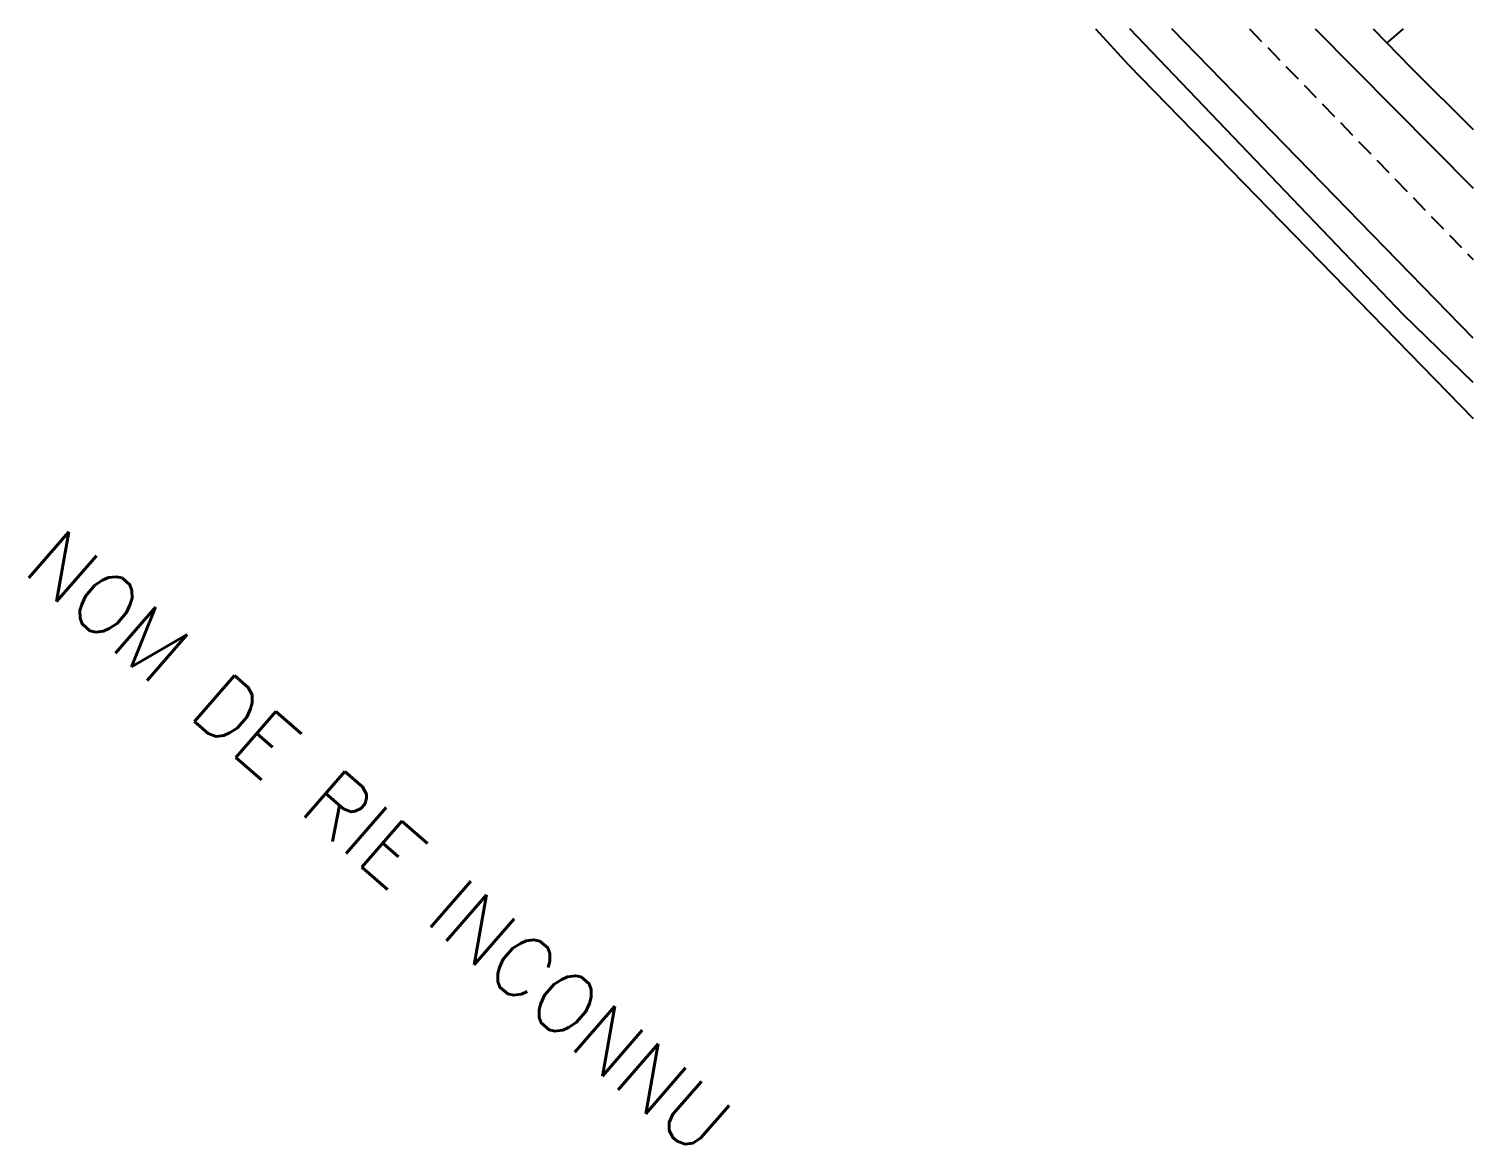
# Model space of a CAD drawing. Header units: millimetres. Extents: x 192000 to 193000, y 147000 to 148000.
# Drawn here: x 192958.51 to 193000, y 147967.97 to 148000 of the extents above; entities that cross this region are included whole.
import ezdxf

# ---------------------------------------------------------------- set-up
doc = ezdxf.new("R2010")
doc.units = ezdxf.units.MM
doc.linetypes.add('DASHED', pattern=[0.75, 0.5, -0.25])
for name, color, linetype in [('W0001', 6, 'DASHED'), ('W0008', 7, 'CONTINUOUS'), ('W0211', 2, 'CONTINUOUS'), ('W0330', 7, 'CONTINUOUS'), ('W0989', 7, 'CONTINUOUS')]:
    doc.layers.add(name, color=color, linetype=linetype)
doc.styles.get("Standard").update_dxf_attribs({"font": 'romans.shx', "width": 0.85})

msp = doc.modelspace()

# ---------------------------------------------------------------- linework, layer by layer
at = {"layer": 'W0001'}
msp.add_lwpolyline([(192993.577, 148000), (193000, 147993.378)], dxfattribs=at)
at = {"layer": 'W0008'}
for points in [[(193000, 147991.12), (192991.349, 148000)], [(192995.459, 148000), (193000, 147995.428)]]:
    msp.add_lwpolyline(points, dxfattribs=at)
at = {"layer": 'W0211'}
msp.add_lwpolyline([(193000, 147989.845), (192998, 147991.783), (192990.138, 148000)], dxfattribs=at)
at = {"layer": 'W0330'}
for points in [[(192989.151, 148000), (192990.1, 147998.967), (193000, 147988.812)], [(192997.129, 148000), (192998.217, 147998.883), (193000, 147997.109)], [(192997.988, 148000), (192997.517, 147999.6)]]:
    msp.add_lwpolyline(points, dxfattribs=at)

# ---------------------------------------------------------------- texts
at = {"layer": 'W0989'}
msp.add_text('NOM DE RIE INCONNU', height=1.75, rotation=319.0135, dxfattribs=at).set_placement((192958.283, 147984.435))

doc.saveas('drawing.dxf')
